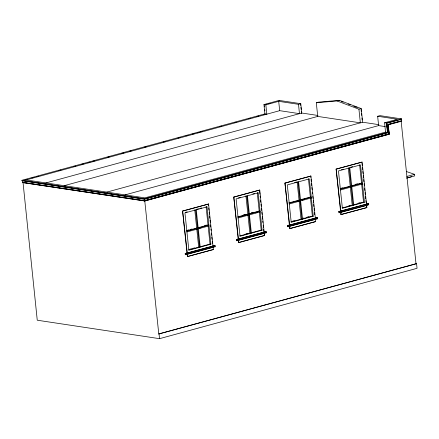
<?xml version="1.0" encoding="UTF-8"?>
<svg xmlns="http://www.w3.org/2000/svg" width="439" height="439" viewBox="0 0 439 439"><rect width="100%" height="100%" fill="white"/><g stroke="black" fill="none" stroke-linecap="round" stroke-linejoin="round"><path stroke-width="0.66" d="M263.943 104.559L265.842 104.844L266.824 114.178L264.92 113.893L263.943 104.559L279.1 100.416L300.786 103.692L301.769 113.026L318.006 115.479M264.926 104.691L266.846 104.164M268.125 103.818L270.04 103.291M265.842 104.844L278.705 101.332L298.493 104.317L300.786 103.692M300.424 104.081L300.715 105.376M387.802 132.693L386.693 123.337L387.802 132.693L144.524 199.163L21.988 180.67L21.95 180.281L264.92 113.893M25.297 179.77L27.278 179.227M31.91 177.96L33.891 177.422M36.536 176.697L38.517 176.154M59.013 170.557L60.994 170.014M73.554 166.584L75.541 166.041M81.489 164.416L83.47 163.873M88.102 162.606L90.083 162.068M92.728 161.343L94.709 160.8M107.27 157.371L109.256 156.827M121.817 153.398L123.798 152.854M129.746 151.23L131.733 150.687M144.294 147.257L146.275 146.714M163.462 142.017L165.448 141.473M178.009 138.044L179.99 137.5M185.938 135.876L187.925 135.333M192.551 134.071L194.532 133.527M197.177 132.803L199.163 132.26M200.486 131.903L202.467 131.36M219.654 126.662L221.64 126.119M234.201 122.69L236.182 122.146M248.743 118.717L250.724 118.173M256.678 116.549L258.659 116.006M263.285 114.744L265.271 114.2M22.12 180.692L24.255 180.105M298.493 104.317L299.475 113.652L279.687 110.666L26.148 179.941L144.875 197.863L385.552 132.101L387.456 132.386L386.474 123.052L384.569 122.766L385.552 132.101M22.559 182.223L22.757 182.569L144.777 200.991L389.283 134.18L388.175 124.824L401.317 121.29L401.273 120.901L387.955 124.539L389.064 133.895L144.711 200.661L144.48 198.774L21.95 180.281M22.883 182.591L144.93 200.947M316.305 102.764L337.086 100.954L358.926 109.196L360.359 122.843L317.737 116.412L316.305 102.764L318.599 102.139L339.385 100.328L361.22 108.57L362.652 122.218L378.89 124.665M337.086 100.954L339.385 100.328M45.936 182.926L301.769 113.026M64.204 185.686L317.737 116.412M358.926 109.196L361.22 108.57M385.222 126.597L378.627 125.598L377.644 116.264L379.938 115.638L401.63 118.909L401.669 119.298L386.693 123.337M106.82 192.117L362.652 122.218M384.569 122.766L397.432 119.249L377.644 116.264M386.474 123.052L401.63 118.909M125.088 194.872L378.627 125.598M387.955 124.539L401.553 120.879L401.389 119.32M144.48 198.774L387.456 132.386M144.546 199.103L387.675 132.677M388.938 133.879L144.738 200.601L158.786 333.964L416.562 263.641L417.05 268.311L159.533 338.672L37.255 320.218L23.037 182.547M144.804 200.925L389.283 134.18M182.602 211.011L208.574 204.02L212.992 246.032L187.272 253.062L182.602 211.011L187.019 253.023L187.524 253.1M233.778 197.029L259.751 190.038L264.168 232.05L238.443 239.079L233.778 197.029L238.19 239.041L238.701 239.118M284.949 183.047L310.927 176.055L315.339 218.068L289.619 225.097L284.949 183.047L289.367 225.059L289.872 225.13M336.126 169.059L362.098 162.073L366.516 204.086L340.796 211.11L336.126 169.059L340.538 211.071L341.048 211.148M182.854 211.049L208.574 204.02M234.031 197.067L259.751 190.038M285.202 183.079L310.927 176.055M336.378 169.097L362.098 162.073M185.313 212.399L187.201 211.883M196.639 209.304L198.532 208.788M199.794 208.443L201.682 207.927M238.377 197.901L240.27 197.385M252.859 193.945L254.752 193.429M294.596 182.542L296.484 182.026M341.355 169.767L343.249 169.245M350.794 167.188L352.687 166.666M206.983 206.857L184.94 212.877L188.863 250.225L210.912 244.199L206.983 206.857L206.094 206.72L208.02 225.004L208.904 225.141L186.86 231.161M258.159 192.875L236.111 198.894L240.04 236.242L262.083 230.217L258.159 192.875L257.27 192.737L259.191 211.022L260.08 211.154L238.031 217.179M186.976 230.376L188.869 229.86M190.125 229.515L192.019 228.999M204.607 225.558L206.5 225.042M243.195 215.017L245.083 214.501M251.371 212.783L253.259 212.267M341.13 188.26L343.018 187.738M355.612 184.303L357.5 183.782M186.602 230.854L196.688 228.099L197.577 228.236M197.934 227.759L208.02 225.004M237.779 216.871L247.865 214.117L248.748 214.254M249.105 213.777L259.191 211.022M288.95 202.889L299.036 200.135L299.925 200.272M300.281 199.794L310.368 197.04L311.256 197.171L289.208 203.197M340.126 188.907L350.212 186.152L351.101 186.284M351.452 185.812L361.538 183.058L362.427 183.189L340.384 189.214M199.273 228.192L201.166 227.676M241.011 216.789L242.899 216.273M255.493 212.833L257.386 212.317M297.23 201.43L300.007 201.046M302.251 200.058L304.145 199.542M186.943 231.94L208.986 225.915M238.114 217.958L260.162 211.933L259.273 211.801L261.194 230.085L262.083 230.217M289.29 203.976L311.339 197.951L310.45 197.819L312.37 216.103L313.259 216.235L309.33 178.892L287.287 184.912L291.211 222.26L313.259 216.235M340.466 189.994L362.51 183.968L361.621 183.837L363.547 202.116L364.43 202.253L360.507 164.91L338.458 170.93L342.387 208.278L364.43 202.253M406.832 176.456L414.581 174.338L414.74 175.891L406.997 178.009M406.569 178.075L411.76 176.659M189.61 249.264L191.497 248.748M192.759 248.403L194.653 247.887M245.829 233.905L247.717 233.389M292.588 221.13L294.481 220.614M302.027 218.551L303.92 218.035M307.07 217.173L308.963 216.657M348.807 205.77L350.695 205.254M358.246 203.191L360.134 202.675M188.605 249.917L198.691 247.162L199.58 247.294L195.657 209.952M199.937 246.822L210.023 244.068L210.912 244.199M239.782 235.935L249.868 233.18L250.757 233.312L246.828 195.97M251.108 232.84L261.194 230.085M290.953 221.953L301.039 219.198L301.928 219.33L298.004 181.987M302.284 218.858L312.37 216.103M342.129 207.971L352.215 205.216L353.104 205.348L349.175 168.005M353.455 204.876L363.547 202.116M213.244 246.07L212.739 245.994L215.083 245.566L215.203 246.734L185.302 254.691L185.181 253.522L187.019 253.023M264.421 232.088L263.91 232.011L266.259 231.583L266.38 232.752L236.478 240.709L236.352 239.54L238.19 239.041M315.592 218.106L315.087 218.029L317.43 217.601L317.556 218.77L287.649 226.727L287.529 225.558L289.367 225.059M366.768 204.124L366.263 204.047L368.606 203.619L368.727 204.788L338.826 212.745L338.705 211.576L340.538 211.071M185.181 253.522L215.083 245.566M236.352 239.54L266.259 231.583M287.529 225.558L317.43 217.601M338.705 211.576L368.606 203.619M185.302 254.691L187.645 254.263M236.478 240.709L237.702 240.374M264.289 233.219L264.536 235.551L264.037 233.18L265.26 232.846M287.649 226.727L289.488 226.222L289.987 228.598L315.707 221.569L315.465 219.231L289.74 226.261L289.987 228.598M315.207 219.193L316.437 218.863M339.44 212.575L341.169 212.317M366.999 205.046L368.222 204.711M263.63 233.394L238.569 240.243L238.811 242.58L264.536 235.551M341.575 212.097L366.889 205.287M187.14 254.186L187.387 256.524L213.359 249.533L213.113 247.201L187.393 254.225L187.64 256.563L213.359 249.533M238.821 240.281L238.317 240.204L238.558 242.542L264.278 235.513M289.735 228.56L315.707 221.569M340.664 212.24L340.905 214.572L366.883 207.587L366.636 205.249M340.905 214.572L366.883 207.587M158.786 333.964L416.254 263.724M400.061 119.123L401.669 119.298M401.164 121.334L416.002 263.685M317.046 218.693L317.556 218.77M144.678 199.125L22.268 180.648L22.433 182.207L144.865 200.618M248.831 215.028L247.947 214.896L249.868 233.18M265.875 232.675L266.38 232.752M264.037 233.18L264.541 233.257M415.212 263.438L416.562 263.641M214.698 246.658L215.203 246.734M212.86 247.162L213.37 247.239M406.311 171.495L414.581 174.338M341.328 101.442L343.232 102.161M348.308 104.076L350.212 104.795M354.021 106.233L357.192 107.429M353.867 106.271L355.771 106.99M388.081 124.561L389.157 134.164M361.072 109.52L361.275 111.473M361.484 113.432L361.687 115.391M361.961 117.998L362.17 119.957M361.988 163.39L362.202 165.421M362.416 167.457L362.63 169.487M362.844 171.523L363.058 173.553M363.272 175.584L363.481 177.619M363.695 179.65L363.909 181.686M364.123 183.716L364.337 185.752M364.622 188.463L364.836 190.493M365.05 192.529L365.264 194.559M365.478 196.59L365.692 198.626M365.906 200.656L366.121 202.692M366.384 205.211L366.57 206.961M359.618 164.773L361.538 183.058M349.79 167.835L353.713 205.183M348.292 167.868L350.212 186.152M350.295 186.932L352.215 205.216M340.916 212.278L341.163 214.611M339.21 211.653L339.331 212.822M310.669 176.017L310.812 177.372M311.026 179.403L311.24 181.439M311.454 183.469L311.668 185.505M311.882 187.535L312.096 189.566M312.381 192.277L312.524 193.632M312.809 196.343L313.023 198.379M313.237 200.409L313.451 202.445M313.66 204.475L313.874 206.511M314.088 208.541L314.302 210.577M314.516 212.608L314.73 214.638M308.447 178.755L310.368 197.04M300.929 107.374L301.138 109.377M301.346 111.374L301.555 113.377M298.613 181.817L302.542 219.165M297.115 181.85L299.036 200.135M299.118 200.914L301.039 219.198M279.1 100.416L279.138 100.805M278.705 101.332L279.687 110.666M288.033 225.635L288.16 226.804M264.36 105.53L264.498 106.864M264.777 109.53L264.92 110.864M259.641 191.355L259.926 194.065M260.14 196.096L260.283 197.451M260.563 200.162L260.777 202.198M260.991 204.228L261.205 206.259M261.419 208.295L261.633 210.325M261.847 212.361L262.061 214.391M262.275 216.427L262.56 219.138M262.774 221.168L262.917 222.524M263.202 225.234L263.416 227.27M263.63 229.301L263.839 231.331M247.442 195.799L251.366 233.147M245.939 195.832L247.865 214.117M236.862 239.617L236.983 240.786M208.322 203.981L208.465 205.337M208.75 208.048L208.964 210.078M209.178 212.114L209.392 214.144M209.606 216.18L209.82 218.21M210.034 220.246L210.248 222.277M210.528 224.987L210.742 227.018M210.956 229.054L211.099 230.409M211.384 233.12L211.598 235.15M211.812 237.186L212.026 239.217M212.24 241.252L212.454 243.283M208.102 225.783L210.023 244.068M196.266 209.782L200.195 247.13M194.768 209.815L196.688 228.099M196.771 228.878L198.691 247.162M185.686 253.599L185.812 254.768M159.044 334.002L159.533 338.672"/></g></svg>
